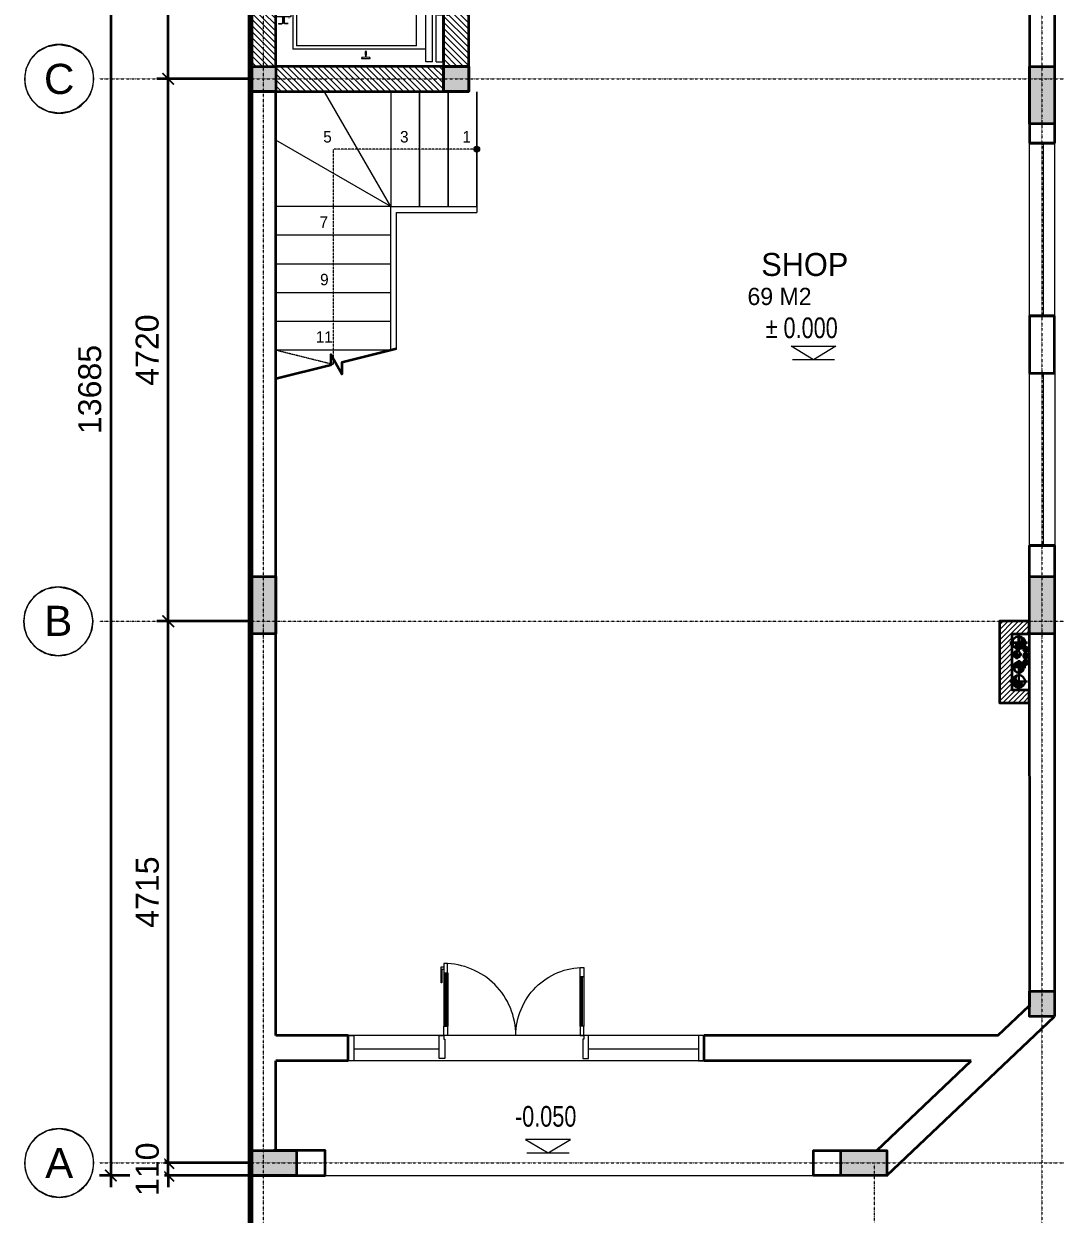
# Model space of a CAD drawing. Header units: millimetres. Extents: x -127141 to 682685, y -1234500 to 49778.
# Drawn here: x 218724 to 227703, y -278521 to -268160 of the extents above; entities that cross this region are included whole.
import ezdxf
from ezdxf.enums import TextEntityAlignment as Align

# ---------------------------------------------------------------- set-up
doc = ezdxf.new("R2010")
doc.units = ezdxf.units.MM
doc.header["$MEASUREMENT"] = 0
doc.set_wipeout_variables(frame=1)
for name, pattern in [('$AUDIT_BAD_LTYPE2', [0]), ('CENTER', [3, 1.5, -0.5, 0.5, -0.5]), ('CENTER2', [1.125, 0.75, -0.125, 0.125, -0.125]), ('CONTINOUS', [0]), ('DASHDOT', [1, 0.5, -0.25, 0, -0.25]), ('DIVIDEX22', [1.25, 0.625, -0.25, 0, -0.125, 0, -0.25]), ('HIDDEN', [0.75, 0.5, -0.25]), ('HIDDEN2', [0.1875, 0.125, -0.0625]), ('PHANTOM2', [1.25, 0.625, -0.125, 0.125, -0.125, 0.125, -0.125]), ('PHANTOM3', [1.5, 0.625, -0.125, 0.125, -0.125, 0.125, -0.125, 0.125, -0.125])]:
    doc.linetypes.add(name, pattern=pattern)
for name, color, linetype, lineweight in [('-CONCRETE', 1, 'Continuous', 35), ('-DOOR', 137, 'Continuous', 9), ('-HATCH', 8, 'Continuous', 5), ('-KH', 143, 'Continuous', 13), ('-LINE1', 7, 'Continuous', 18), ('-LINE2', 252, 'Continuous', 9), ('-TEXT', 7, 'Continuous', 15), ('-WALL', 4, 'Continuous', 35), ('A-COT VACH', 2, 'Continuous', 35), ('A-DIM', 251, 'Continuous', 15), ('A-HATCH', 251, 'Continuous', 5), ('A-KY HIEU', 34, 'Continuous', 20), ('A-NET THAY', 125, 'Continuous', 18), ('A-TRUC', 251, 'DASHDOT', 5), ('A-TUONG', 7, 'Continuous', 35), ('N1.1-CN', 4, 'CONTINOUS', 35), ('N1.3-TN', 6, 'CENTER2', 35), ('N1.4-TP', 4, 'PHANTOM2', 35), ('N1.5-TH', 2, 'PHANTOM3', 30), ('N1.6-NM', 3, 'DIVIDEX22', 30), ('N4--1-OTHER1', 143, 'CONTINOUS', 15), ('N4-OTHER1', 143, 'CONTINOUS', 15), ('TEXT25', 2, 'Continuous', 13)]:
    doc.layers.add(name, color=color, linetype=linetype, lineweight=lineweight)
doc.layers.add('-RANH GIOI LO DAT', color=12, linetype='Continuous')
doc.layers.add('APOLIC', color=7, linetype='Continuous')
doc.layers.add('LUOI GIONG', color=160, linetype='Continuous', plot=False)
doc.styles.add('1', font='arial.ttf')
doc.styles.add('A1-arial', font='arial.ttf', dxfattribs={"width": 0.8})
doc.styles.get("Standard").update_dxf_attribs({"font": 'arial.ttf'})
doc.styles.add('SVN_AVO_thuong', font='')
doc.styles.add('T1', font='', dxfattribs={"height": 200})
doc.styles.get('SVN_AVO_thuong').set_extended_font_data('SVN-Avo')
doc.styles.get('T1').set_extended_font_data('VNgeometric Light')
doc.dimstyles.new('DIM_LAYOUT A2-A3', dxfattribs={"dimscale": 0, "dimtxt": 2, "dimasz": 1, "dimexe": 1, "dimexo": 0, "dimgap": 0.8, "dimtad": 1, "dimdec": 0, "dimlfac": -1, "dimzin": 0, "dimdsep": 46, "dimtxsty": 'Standard', "dimblk": 'ARCHTICK', "dimcen": 1, "dimdle": 1, "dimclrd": 256, "dimclre": 256, "dimclrt": 7, "dimadec": 0, "dimazin": 0, "dimtfac": 1, "dimtdec": 0, "dimtix": 1, "dimtofl": 0, "dimtmove": 2, "dimatfit": 3, "dimldrblk": 'ARCHTICK', "dimfxl": 1, "dimtfill": 1, "dimtolj": 1, "dimtzin": 0, "dimarcsym": 0})

# ---------------------------------------------------------------- blocks, each defined once
blk = doc.blocks.new('X-5M-DH-2-CORE$0$A$C75E80C28')
at = {"layer": '-LINE2', "linetype": 'Continuous', "ltscale": 2}
for p, q in [((-510, -22), (-510, -51)), ((-507, -22), (-510, -22)), ((-510, -109), (-510, -79)), ((-507, -22), (-507, -51)), ((-507, -109), (-507, -79)), ((-456, -57), (-501, -57)), ((-456, -60), (-501, -60)), ((-456, -70), (-501, -70)), ((-456, -73), (-501, -73)), ((-453, -63), (-453, -67)), ((-450, -63), (-450, -67)), ((450, -63), (450, -67)), ((453, -63), (453, -67)), ((456, -57), (501, -57)), ((456, -60), (501, -60)), ((456, -70), (501, -70)), ((456, -73), (501, -73)), ((507, -22), (510, -22)), ((507, -22), (507, -51)), ((507, -109), (507, -79)), ((510, -22), (510, -51)), ((510, -109), (510, -79)), ((-731, -149), (731, -149)), ((-731, -1305), (-731, -149)), ((-700, -179), (700, -179)), ((-700, -1225), (-700, -179)), ((-557, -112), (-560, -112)), ((457, -112), (460, -112)), ((700, -1225), (700, -179)), ((731, -1305), (731, -149)), ((-700, -1225), (-400, -1225)), ((-400, -1305), (-400, -1225)), ((700, -1225), (400, -1225)), ((400, -1305), (400, -1225)), ((840, -1305), (-840, -1305)), ((-840, -1365), (-840, -1305)), ((425, -1309), (-425, -1309)), ((-425, -1343), (-425, -1309)), ((425, -1343), (-425, -1343)), ((0, -1309), (0, -1343)), ((425, -1343), (425, -1309)), ((840, -1365), (840, -1305)), ((840, -1365), (-840, -1365)), ((840, -1395), (-840, -1395)), ((-840, -1395), (-840, -1455)), ((-435, -1450), (-435, -1460)), ((-435, -1450), (-400, -1450)), ((430, -1406), (-430, -1406)), ((-430, -1406), (-430, -1446)), ((430, -1446), (-430, -1446)), ((400, -1450), (-400, -1450)), ((-400, -1450), (-400, -1500)), ((0, -1406), (0, -1446)), ((400, -1450), (400, -1500)), ((435, -1450), (400, -1450)), ((430, -1406), (430, -1446)), ((435, -1450), (435, -1460)), ((840, -1395), (840, -1455)), ((-840, -1455), (-435, -1455)), ((-435, -1460), (-425, -1460)), ((-435, -1490), (-435, -1500)), ((-435, -1490), (-425, -1490)), ((-435, -1500), (-400, -1500)), ((-433, -1452), (-433, -1458)), ((-433, -1452), (-402, -1452)), ((-433, -1458), (-425, -1458)), ((-433, -1492), (-433, -1498)), ((-433, -1492), (-425, -1492)), ((-433, -1498), (-402, -1498)), ((-425, -1458), (-425, -1460)), ((-425, -1490), (-425, -1492)), ((-402, -1452), (-402, -1498)), ((435, -1500), (400, -1500)), ((402, -1452), (402, -1498)), ((433, -1452), (402, -1452)), ((433, -1498), (402, -1498)), ((433, -1458), (425, -1458)), ((425, -1458), (425, -1460)), ((435, -1460), (425, -1460)), ((425, -1490), (425, -1492)), ((435, -1490), (425, -1490)), ((433, -1492), (425, -1492)), ((433, -1452), (433, -1458)), ((433, -1492), (433, -1498)), ((840, -1455), (435, -1455)), ((435, -1490), (435, -1500))]:
    blk.add_line(p, q, dxfattribs=at)
for points in [[(-450, 0), (-450, -130), (450, -130), (450, 0)], [(-200, -29), (200, -29), (200, -101), (-200, -101)], [(-36, -584), (36, -584), (36, -984), (-36, -984)]]:
    blk.add_lwpolyline(points, close=True, dxfattribs=at)
for points in [[(-780, -789), (-751, -789, 0.414214), (-750, -788), (-750, -784), (-750, -780, 0.414214), (-751, -779), (-780, -779, -0.256978), (-784, -782), (-798, -782, -0.414214), (-801, -779), (-804, -749, 0.414214), (-807, -746), (-812, -746), (-812, -784), (-812, -821), (-807, -821, 0.414214), (-804, -818), (-801, -789, -0.414214), (-798, -786), (-784, -786, -0.256978), (-780, -789)], [(780, -789), (751, -789, -0.414214), (750, -788), (750, -784), (750, -780, -0.414214), (751, -779), (780, -779, 0.256978), (784, -782), (798, -782, 0.414214), (801, -779), (804, -749, -0.414214), (807, -746), (812, -746), (812, -784), (812, -821), (807, -821, -0.414214), (804, -818), (801, -789, 0.414214), (798, -786), (784, -786, 0.256978), (780, -789)]]:
    blk.add_lwpolyline(points, format="xyb", dxfattribs=at)
for centre, radius, start, end in [((-501, -51), 9.4, 180, 270), ((-501, -79), 9.4, 90, 180), ((-501, -51), 6.2, 180, 270), ((-501, -79), 6.2, 90, 180), ((-456, -63), 6.2, 0, 90), ((-456, -63), 3, 0, 90), ((-456, -67), 6.2, 270, 0), ((-456, -67), 3, 270, 0), ((456, -63), 6.2, 90, 180), ((456, -67), 6.2, 180, 270), ((456, -63), 3, 90, 180), ((456, -67), 3, 180, 270), ((501, -51), 6.2, 270, 0), ((501, -51), 9.4, 270, 0), ((501, -79), 9.4, 0, 90), ((501, -79), 6.2, 0, 90)]:
    blk.add_arc(centre, radius, start, end, dxfattribs=at)
blk = doc.blocks.new('A$C5C575821')
at = {"layer": '-CONCRETE'}
h = blk.add_hatch(color=256, dxfattribs=at)
h.dxf.hatch_style = 1
h.paths.add_polyline_path([(0, 220), (0, 0), (220, 0), (220, 220)])
blk.add_lwpolyline([(0, 0), (220, 0), (220, 220), (0, 220)], close=True, dxfattribs=at)
blk = doc.blocks.new('A$C3F71457E')
at = {"layer": 'A-HATCH'}
h = blk.add_hatch(dxfattribs=at)
h.set_pattern_fill('ANSI31', color=256, scale=300)
h.paths.add_polyline_path([(200, 380), (-20, 380), (-20, -98), (18, -98), (18, -67), (12, -67), (12, -75), (10, -75), (10, -65), (20, -65), (20, -100), (200, -100)])
h.paths.add_polyline_path([(-20, 600), (-1480, 600), (-1480, 380), (-20, 380)])
h.paths.add_polyline_path([(-1480, 380), (-1700, 380), (-1700, -1380), (-1480, -1380)])
h.paths.add_polyline_path([(-20, -1380), (-1480, -1380), (-1480, -1600), (-20, -1600)])
h.paths.add_polyline_path([(200, -900), (20, -900), (20, -935), (10, -935), (10, -925), (12, -925), (12, -933), (18, -933), (18, -902), (-20, -902), (-20, -1380), (-20, -1380), (200, -1380)])
at = {"layer": '-CONCRETE'}
blk.add_lwpolyline([(-20, -100), (-20, 380), (-1480, 380), (-1480, -1380), (-20, -1380), (-20, -900), (200, -900), (200, -1600), (-1700, -1600), (-1700, 600), (200, 600), (200, -100), (-20, -100)], dxfattribs=at)
at = {"layer": '-LINE1'}
blk.add_line((-20, -900), (-20, -100), dxfattribs=at)
at = {"layer": '-WALL'}
for p in [(-1700, 380), (-20, 380), (-1700, -1600), (-20, -1600)]:
    blk.add_blockref('A$C5C575821', p, dxfattribs=at)
at = {"color": 2, "rotation": 90}
blk.add_blockref('X-5M-DH-2-CORE$0$A$C75E80C28', (-1480, -500), dxfattribs=at)
blk = doc.blocks.new('*U89')
for points in [[(50, 670), (90, 670), (90, 770), (50, 770), (50, 670)], [(50, 673), (50, 100)], [(1549, 629), (1509, 629), (1509, 729), (1549, 729), (1549, 629)], [(1549, 632), (1549, 100)], [(50, 100), (90, 100), (90, 0), (50, 0), (50, 100)], [(1549, 100), (1509, 100), (1509, 0), (1549, 0), (1549, 100)]]:
    blk.add_lwpolyline(points)
at = {"ltscale": 0.3}
for points in [[(820, 0, 0.414214), (50, 770, 0.414214)], [(820, 0, -0.414214), (1549, 729, -0.414214)]]:
    blk.add_lwpolyline(points, format="xyb", dxfattribs=at)
for points in [[(22, 564), (22, 734), (50, 734), (50, 706), (27, 706), (27, 564)], [(0, 0), (50, 0), (50, -40), (60, -40), (60, -246), (0, -246)], [(1599, 0), (1549, 0), (1549, -40), (1539, -40), (1539, -246), (1599, -246)]]:
    blk.add_lwpolyline(points, close=True)
at = {"layer": 'APOLIC', "linetype": '$AUDIT_BAD_LTYPE2'}
for p, q in [((70, 100), (70, 670)), ((90, 670), (90, 100)), ((1509, 629), (1509, 100)), ((1529, 100), (1529, 629))]:
    blk.add_line(p, q, dxfattribs=at)
blk = doc.blocks.new('_ArchTick')
at = {"color": 0, "linetype": 'ByBlock', "const_width": 0.15}
blk.add_lwpolyline([(-0.5, -0.5), (0.5, 0.5)], dxfattribs=at)
blk = doc.blocks.new('*D2489')
at = {"layer": 'A-DIM', "lineweight": -2, "transparency": 16777216}
for p, q in [((1257, 13644), (1257, 17874)), ((1998, 17774), (1157, 17774)), ((1998, 13744), (1157, 13744))]:
    blk.add_line(p, q, dxfattribs=at)
at = {"layer": 'Defpoints', "color": 0, "transparency": 16777216}
for p in [(1257, 17774), (1998, 17774, 0), (1998, 13744, 0)]:
    blk.add_point(p, dxfattribs=at)
at = {"layer": 'A-DIM', "lineweight": -2, "transparency": 16777216, "xscale": 100, "yscale": 100, "zscale": 100}
for p, rotation in [((1257, 17774), 90), ((1257, 13744), 270)]:
    blk.add_blockref('_ArchTick', p, dxfattribs=dict(at, rotation=rotation))
at = {"layer": 'A-DIM', "color": 7, "transparency": 16777216, "insert": (1075, 15759), "char_height": 200, "attachment_point": 5, "rotation": 90, "bg_fill": 3, "box_fill_scale": 1.25, "bg_fill_color": 256, "bg_fill_true_color": 13158600, "bg_fill_transparency": 0}
blk.add_mtext('\\A1;4030', dxfattribs=at)
blk = doc.blocks.new('*D2494')
at = {"layer": 'A-DIM', "lineweight": -2, "transparency": 16777216}
for p, q in [((1258, 4209), (1258, 9124)), ((1998, 9024), (1158, 9024)), ((1974, 4309), (1158, 4309))]:
    blk.add_line(p, q, dxfattribs=at)
at = {"layer": 'Defpoints', "color": 0, "transparency": 16777216}
for p in [(1258, 9024), (1998, 9024, 0), (1974, 4309, 0)]:
    blk.add_point(p, dxfattribs=at)
at = {"layer": 'A-DIM', "lineweight": -2, "transparency": 16777216, "xscale": 100, "yscale": 100, "zscale": 100}
for p, rotation in [((1258, 9024), 90), ((1258, 4309), 270)]:
    blk.add_blockref('_ArchTick', p, dxfattribs=dict(at, rotation=rotation))
at = {"layer": 'A-DIM', "color": 7, "transparency": 16777216, "insert": (1076, 6666), "char_height": 200, "attachment_point": 5, "rotation": 90, "bg_fill": 3, "box_fill_scale": 1.25, "bg_fill_color": 256, "bg_fill_true_color": 13158600, "bg_fill_transparency": 0}
blk.add_mtext('\\A1;4715', dxfattribs=at)
blk = doc.blocks.new('*D2495')
at = {"layer": 'A-DIM', "lineweight": -2, "transparency": 16777216}
for p, q in [((1257, 8924), (1257, 13844)), ((1998, 13744), (1157, 13744)), ((1998, 9024), (1157, 9024))]:
    blk.add_line(p, q, dxfattribs=at)
at = {"layer": 'Defpoints', "color": 0, "transparency": 16777216}
for p in [(1257, 13744), (1998, 13744, 0), (1998, 9024, 0)]:
    blk.add_point(p, dxfattribs=at)
at = {"layer": 'A-DIM', "lineweight": -2, "transparency": 16777216, "xscale": 100, "yscale": 100, "zscale": 100}
for p, rotation in [((1257, 13744), 90), ((1257, 9024), 270)]:
    blk.add_blockref('_ArchTick', p, dxfattribs=dict(at, rotation=rotation))
at = {"layer": 'A-DIM', "color": 7, "transparency": 16777216, "insert": (1075, 11384), "char_height": 200, "attachment_point": 5, "rotation": 90, "bg_fill": 3, "box_fill_scale": 1.25, "bg_fill_color": 256, "bg_fill_true_color": 13158600, "bg_fill_transparency": 0}
blk.add_mtext('\\A1;4720', dxfattribs=at)
blk = doc.blocks.new('*D2501')
at = {"layer": 'A-DIM', "lineweight": -2, "transparency": 16777216}
for p, q in [((758, 17984), (758, 4099)), ((1977, 17884), (658, 17884)), ((1977, 4199), (658, 4199))]:
    blk.add_line(p, q, dxfattribs=at)
at = {"layer": 'Defpoints', "color": 0, "transparency": 16777216}
for p in [(1977, 17884, 0), (758, 4199), (1977, 4199, 0)]:
    blk.add_point(p, dxfattribs=at)
at = {"layer": 'A-DIM', "lineweight": -2, "transparency": 16777216, "xscale": 100, "yscale": 100, "zscale": 100}
for p, rotation in [((758, 17884), 90), ((758, 4199), 270)]:
    blk.add_blockref('_ArchTick', p, dxfattribs=dict(at, rotation=rotation))
at = {"layer": 'A-DIM', "color": 7, "transparency": 16777216, "insert": (575, 11041), "char_height": 200, "attachment_point": 5, "rotation": 90, "bg_fill": 3, "box_fill_scale": 1.25, "bg_fill_color": 256, "bg_fill_true_color": 13158600, "bg_fill_transparency": 0}
blk.add_mtext('\\A1;13685', dxfattribs=at)
blk = doc.blocks.new('*D2502')
at = {"layer": 'A-DIM', "lineweight": -2, "transparency": 16777216}
for p, q in [((1258, 4309), (1258, 4409)), ((1977, 4309), (1158, 4309)), ((1977, 4199), (1158, 4199)), ((1258, 4199), (1258, 4099))]:
    blk.add_line(p, q, dxfattribs=at)
at = {"layer": 'Defpoints', "color": 0, "transparency": 16777216}
for p in [(1977, 4309, 0), (1977, 4199, 0)]:
    blk.add_point(p, dxfattribs=at)
at = {"layer": 'A-DIM', "lineweight": -2, "transparency": 16777216, "xscale": 100, "yscale": 100, "zscale": 100}
for p, rotation in [((1258, 4309), 270), ((1258, 4199), 90)]:
    blk.add_blockref('_ArchTick', p, dxfattribs=dict(at, rotation=rotation))
at = {"layer": 'A-DIM', "color": 7, "transparency": 16777216, "insert": (1076, 4254), "char_height": 200, "attachment_point": 5, "rotation": 90, "bg_fill": 3, "box_fill_scale": 1.25, "bg_fill_color": 256, "bg_fill_true_color": 13158600, "bg_fill_transparency": 0}
blk.add_mtext('\\A1;110', dxfattribs=at)
at = {"layer": 'Defpoints', "color": 0, "transparency": 16777216}
blk.add_point((1258, 4309), dxfattribs=at)
blk = doc.blocks.new('Tag - Metric')
blk.add_lwpolyline([(0, 3.44), (-1.1, 3.26), (-2.06, 2.76), (-2.71, 2.12), (-3.13, 1.43), (-3.37, 0.73), (-3.44, 0), (-3.3, -0.99), (-2.83, -1.96), (-2.11, -2.72), (-1.16, -3.24), (0, -3.44), (1.28, -3.19), (2.29, -2.57), (2.96, -1.75), (3.33, -0.88), (3.44, 0), (3.34, 0.84), (3.08, 1.53), (2.65, 2.2), (1.84, 2.91), (1.07, 3.27), (0, 3.44)], close=True)
blk.add_circle((0, 0), 3.44)
at = {"style": 'A1-arial', "flags": 8}
blk.add_attdef('1', text='', height=3, dxfattribs=at).set_placement((0, 0), align=Align.MIDDLE_CENTER)
blk = doc.blocks.new('cot 220')
at = {"layer": 'A-COT VACH'}
h = blk.add_hatch(color=251, dxfattribs=at)
h.dxf.hatch_style = 1
h.paths.add_polyline_path([(110, 110), (-110, 110), (-110, -110), (110, -110)])
blk.add_lwpolyline([(-110, -110), (110, -110), (110, 110), (-110, 110)], close=True, dxfattribs=at)
blk = doc.blocks.new('N-ONGDUNG')
at = {"layer": 'N4-OTHER1', "ltscale": 10}
h = blk.add_hatch(dxfattribs=at)
h.set_pattern_fill('ANSI31', color=256, scale=36, angle=-90, style=0)
h.set_pattern_definition([(315, (39548.85, 159241.4585), (3.18198052, 3.18198052), [])])
h.paths.add_polyline_path([(0, 45, -0.414214), (45, 0), (0, 0)])
h.paths.add_polyline_path([(-45, 0, -0.414214), (0, 45), (0, 0, 1)])
h.paths.add_polyline_path([(0, 0), (45, 0, -1)])
at = {"linetype": 'Continuous', "ltscale": 10}
for p, q in [((63, 0), (-63, 0)), ((0, 63), (0, -63))]:
    blk.add_line(p, q, dxfattribs=at)
blk.add_circle((0, 0), 45, dxfattribs=at)
for centre, start, end in [((-22.5, 0), 0, 180), ((22.5, 0), 180, 0)]:
    blk.add_arc(centre, 22.5, start, end, dxfattribs=at)
blk = doc.blocks.new('A$C842e9b4b')
at = {"layer": 'A-HATCH'}
h = blk.add_hatch(dxfattribs=at)
h.set_pattern_fill('ANSI31', color=256, scale=250, angle=180)
h.set_pattern_definition([(225, (574055.09, -623188), (22.0970869, -22.0970869), [])])
h.paths.add_polyline_path([(600, 260), (710, 260), (710, 0), (0, 0), (0, 260), (110, 260), (110, 110), (600, 110)])
at = {"layer": 'A-NET THAY'}
blk.add_line((600, 260), (110, 260, 0), dxfattribs=at)
at = {"layer": 'A-TUONG', "elevation": 0}
blk.add_lwpolyline([(600, 260), (710, 260), (710, 0), (0, 0), (0, 260), (110, 260), (110, 260), (110, 110), (600, 110), (600, 260)], dxfattribs=at)
at = {"layer": 'N4--1-OTHER1', "color": 1}
blk.add_lwpolyline([(110, 110), (110, 260), (600, 260), (600, 110)], close=True, dxfattribs=at)
at = {"layer": 'N1.1-CN', "xscale": 0.4444444444444445, "yscale": 0.4444444444444445, "zscale": 0.4444444444444445, "rotation": 180}
for p in [(352, 228), (408, 228), (464, 228)]:
    blk.add_blockref('N-ONGDUNG', p, dxfattribs=at)
at = {"layer": 'N1.3-TN'}
blk.add_blockref('N-ONGDUNG', (309, 168), dxfattribs=at)
at = {"layer": 'N1.4-TP', "xscale": -1.222222222222222, "yscale": 1.222222222222222, "zscale": 1.222222222222222}
blk.add_blockref('N-ONGDUNG', (522, 168), dxfattribs=at)
at = {"layer": 'N1.5-TH', "xscale": 0.6666666666666666, "yscale": 0.6666666666666666, "zscale": 0.6666666666666666, "rotation": 180}
blk.add_blockref('N-ONGDUNG', (420, 152), dxfattribs=at)
at = {"layer": 'N1.6-NM', "xscale": 1.222222222222222, "yscale": 1.222222222222222, "zscale": 1.222222222222222, "rotation": 180}
blk.add_blockref('N-ONGDUNG', (185, 168), dxfattribs=at)
blk = doc.blocks.new('A$C435fd1c9')
at = {"layer": 'A-COT VACH'}
h = blk.add_hatch(color=251, dxfattribs=at)
h.dxf.hatch_style = 1
h.paths.add_polyline_path([(8754, 13353.6), (8974, 13353.6), (8974, 13853.6), (8754, 13853.6)])
h = blk.add_hatch(color=251, dxfattribs=at)
h.dxf.hatch_style = 1
h.paths.add_polyline_path([(8754, 8914.6), (8974, 8914.6), (8974, 9414.6), (8754, 9414.6)])
h = blk.add_hatch(color=251, dxfattribs=at)
h.dxf.hatch_style = 1
h.paths.add_polyline_path([(7514, 4198.7), (7514, 4418.7), (7114, 4418.7), (7114, 4198.7)])
at = {"layer": 'A-COT VACH', "elevation": 0}
for points in [[(8974, 13353.6), (8754, 13353.6), (8754, 13853.6), (8974, 13853.6)], [(8974, 8914.6), (8754, 8914.6), (8754, 9414.6), (8974, 9414.6)], [(7514, 4198.7), (7114, 4198.7), (7114, 4418.7), (7514, 4418.7)]]:
    blk.add_lwpolyline(points, close=True, dxfattribs=at)
at = {"layer": 'A-TRUC', "ltscale": 3, "elevation": 0}
for points in [[(2083.9, 20484.1), (2083.9, 867.1)], [(8863.9, 20484.1), (8863.9, 867.1)], [(7404, 4308.7), (7404, 1058.8)]]:
    blk.add_lwpolyline(points, dxfattribs=at)
at = {"layer": 'A-TRUC', "linetype": 'CENTER', "ltscale": 3, "elevation": 0}
blk.add_lwpolyline([(8864.2, 5632.2), (8864.2, 5632.2)], dxfattribs=at)
at = {"layer": 'A-COT VACH'}
blk.add_blockref('cot 220', (3763.9, 13743.6, 0), dxfattribs=at)
at = {"layer": 'A-COT VACH', "xscale": -1}
blk.add_blockref('cot 220', (8864.2, 5694.6, 0), dxfattribs=at)
at = {"layer": 'A-DIM'}
for base, p1, p2, picture, middle in [((1257.4, 17773.6, 0), (1997.8, 13743.6, 0), (1997.8, 17773.6), '*D2489', (1075.3, 15758.6, 0)), ((1257.6, 9023.6, 0), (1974, 4308.7, 0), (1997.8, 9023.6, 0), '*D2494', (1075.5, 6666.1, 0))]:
    dim = blk.add_linear_dim(base=base, p1=p1, p2=p2, angle=270, dimstyle='DIM_LAYOUT A2-A3', override={"dimscale": 100}, dxfattribs=at)
    dim.commit()
    dim.dimension.update_dxf_attribs({"geometry": picture, "text_midpoint": middle})
dim = blk.add_linear_dim(base=(1257.4, 13743.6, 0), p1=(1997.8, 9023.6, 0), p2=(1997.8, 13743.6, 0), angle=270, dimstyle='DIM_LAYOUT A2-A3', override={"dimscale": 100}, dxfattribs=at)
dim.commit()
dim.dimension.update_dxf_attribs({"geometry": '*D2495', "text_midpoint": (1075.3, 11383.6, 0)})
dim = blk.add_linear_dim(base=(757.6, 4198.7, 0), p1=(1976.6, 17883.6, 0), p2=(1976.8, 4198.7, 0), angle=90, dimstyle='DIM_LAYOUT A2-A3', override={"dimscale": 100}, dxfattribs=at)
dim.commit()
dim.dimension.update_dxf_attribs({"geometry": '*D2501', "text_midpoint": (575.4, 11041.1, 0)})
at = {"layer": 'A-COT VACH'}
h = blk.add_hatch(color=251, dxfattribs=at)
h.dxf.hatch_style = 1
h.paths.add_polyline_path([(1973.9, 8914.5), (2193.9, 8914.5), (2193.9, 9414.5), (1973.9, 9414.5)])
at = {"layer": 'A-COT VACH', "elevation": 0}
blk.add_lwpolyline([(2193.9, 8914.5), (1973.9, 8914.5), (1973.9, 9414.5), (2193.9, 9414.5)], close=True, dxfattribs=at)
at = {"layer": 'A-TRUC', "ltscale": 3}
blk.add_line((655.4, 9023.6), (14202.7, 9023.6, 0), dxfattribs=at)
at = {"layer": 'A-COT VACH', "xscale": -1}
blk.add_blockref('cot 220', (2083.9, 13743.6, 0), dxfattribs=at)
at = {"layer": 'A-KY HIEU'}
ref = blk.add_blockref('Tag - Metric', (308, 13745.4, 0), dxfattribs=dict(at, xscale=-87.13796474971016, yscale=87.13796474971016, zscale=87.13796474971016, rotation=180))
ref.add_attrib('DETAIL#', 'C', dxfattribs={"layer": '0', "height": 262.5, "style": 'A1-arial'}).set_placement((308, 13744.3, 0), align=Align.MIDDLE_CENTER)
ref = blk.add_blockref('Tag - Metric', (300, 9023.6, 0), dxfattribs=dict(at, xscale=-87.13796474971016, yscale=87.13796474971016, zscale=87.13796474971016, rotation=180))
ref.add_attrib('DETAIL#', 'B', dxfattribs={"layer": '0', "height": 262.5, "style": 'A1-arial'}).set_placement((300, 9027.2, 0), align=Align.MIDDLE_CENTER)
ref = blk.add_blockref('Tag - Metric', (308.2, 4308.7, 0), dxfattribs=dict(at, xscale=-87.13796474971016, yscale=87.13796474971016, zscale=87.13796474971016, rotation=180))
ref.add_attrib('DETAIL#', 'A', dxfattribs={"layer": '0', "height": 262.5, "style": 'A1-arial'}).set_placement((308.2, 4308.7, 0), align=Align.MIDDLE_CENTER)
at = {"layer": 'A-DIM'}
dim = blk.add_linear_dim(base=(1257.6, 4308.7, 0), p1=(1976.8, 4198.7, 0), p2=(1976.8, 4308.7, 0), angle=90, dimstyle='DIM_LAYOUT A2-A3', override={"dimscale": 100}, dxfattribs=at)
dim.commit()
dim.dimension.update_dxf_attribs({"geometry": '*D2502', "text_midpoint": (1075.5, 4253.7, 0)})
at = {"layer": 'A-COT VACH'}
h = blk.add_hatch(color=251, dxfattribs=at)
h.dxf.hatch_style = 1
h.paths.add_polyline_path([(2374, 4198.7), (2374, 4418.7), (1974, 4418.7), (1974, 4198.7)])
at = {"layer": 'A-COT VACH', "elevation": 0}
blk.add_lwpolyline([(2374, 4198.7), (1974, 4198.7), (1974, 4418.7), (2374, 4418.7)], close=True, dxfattribs=at)
at = {"layer": 'A-TRUC', "ltscale": 3}
for p, q in [((655.4, 13743.6), (14202.7, 13743.6, 0)), ((655.6, 4308.7, 0), (14202.9, 4308.7, 0))]:
    blk.add_line(p, q, dxfattribs=at)

msp = doc.modelspace()

# ---------------------------------------------------------------- hatches: boundary and pattern name
at = {"layer": '-HATCH', "true_color": 0x8c8896}
h = msp.add_hatch(color=252, dxfattribs=at)
h.dxf.hatch_style = 1
edge = h.paths.add_edge_path()
edge.add_arc((222666.9, -269250.7), 24.6, 0, 360)

# ---------------------------------------------------------------- linework, layer by layer
at = {"layer": '-DOOR'}
for p, q in [((227598, -269199.8), (227597.9, -270700.1)), ((227478.3, -271199.8), (227478.3, -270699.8)), ((227697.9, -271199.8), (227697.9, -270699.8)), ((227597.8, -271200.1), (227597.7, -272699.8)), ((224647.5, -276964.9), (221547.5, -276964.9)), ((222340.3, -277084.9), (221597.5, -277084.9)), ((224597.5, -277084.9), (223640.3, -277084.9)), ((224647.5, -277184.9), (221547.5, -277184.9))]:
    msp.add_line(p, q, dxfattribs=at)
for points in [[(227478, -272699.8), (227477.8, -269199.8), (227697.8, -269199.8), (227698, -272699.8)], [(221597.5, -277184.9), (221547.5, -277184.9), (221547.5, -276964.9), (221597.5, -276964.9)], [(224597.5, -277184.9), (224647.5, -277184.9), (224647.5, -276964.9), (224597.5, -276964.9)]]:
    msp.add_lwpolyline(points, close=True, dxfattribs=at)
at = {"layer": '-KH', "linetype": 'HIDDEN2', "ltscale": 5}
msp.add_line((221417.4, -271125.7), (220917.3, -271000.7), dxfattribs=at)
at = {"layer": '-KH'}
for p, q in [((225782.6, -271083.6), (225414.6, -271083.6)), ((223103.7, -277987.8), (223471.8, -277987.8))]:
    msp.add_line(p, q, dxfattribs=at)
at = {"layer": '-KH', "linetype": 'HIDDEN2', "ltscale": 5}
msp.add_lwpolyline([(222666.9, -269250.7), (221417.4, -269250.7), (221417.4, -271125.7)], dxfattribs=at)
at = {"layer": '-KH'}
for points in [[(225403.5, -270965.8), (225793.8, -270965.8), (225598.6, -271083.6)], [(223482.9, -277870), (223092.6, -277870), (223287.7, -277987.8)]]:
    msp.add_lwpolyline(points, close=True, dxfattribs=at)
msp.add_circle((222666.9, -269250.7), 24.6, dxfattribs=at)
for points in [[(225598.6, -271083.6), (225598.6, -270965.8), (225403.5, -270965.8), (225598.6, -271083.6)], [(223287.7, -277987.8), (223287.7, -277870), (223482.9, -277870), (223287.7, -277987.8)]]:
    msp.add_solid(points, dxfattribs=at)
at = {"layer": '-LINE1'}
for p, q in [((221917.4, -269750.7), (221340, -268750.7)), ((221917.4, -268750.7), (221917.4, -269750.7)), ((222167.2, -269750.7), (222167.2, -268750.7)), ((222167.2, -268750.7), (222167.2, -269750.7)), ((222417.1, -269750.7), (222417.1, -268750.7)), ((222417.1, -268750.7), (222417.1, -269750.7)), ((222666.9, -269750.7), (222666.9, -268750.7)), ((222666.9, -268750.7), (222666.9, -269800.7)), ((221917.4, -269750.7), (220917.4, -269173.3)), ((221917.4, -271000.7), (221917.4, -269750.7)), ((221917.4, -269750.7), (222666.9, -269750.7)), ((221967.4, -270988.2), (221967.4, -269800.7)), ((221967.4, -269800.7), (222666.9, -269800.7))]:
    msp.add_line(p, q, dxfattribs=at)
at = {"layer": '-LINE1', "lineweight": 18}
for p, q in [((221917.4, -269750.7), (220917.3, -269750.7)), ((221917.4, -270000.7), (220917.3, -270000.7)), ((221917.4, -270250.7), (220917.3, -270250.7)), ((221917.4, -270500.7), (220917.3, -270500.7)), ((221917.4, -270750.7), (220917.3, -270750.7)), ((221917.4, -271000.7), (220917.3, -271000.7)), ((220917.4, -271250.7), (220917.3, -271250.7))]:
    msp.add_line(p, q, dxfattribs=at)
at = {"layer": '-LINE2'}
msp.add_line((224647.5, -277184.9), (221547.5, -277184.9), dxfattribs=at)
msp.add_lwpolyline([(221347.9, -278184.9), (225597, -278185)], dxfattribs=at)
at = {"layer": '-RANH GIOI LO DAT', "linetype": 'HIDDEN', "ltscale": 10, "const_width": 50}
msp.add_lwpolyline([(220697.5, -262500), (220697.5, -280920.9), (226703, -281204.5), (231697.5, -276440.4), (231697.5, -262500)], close=True, dxfattribs=at)
at = {"layer": '-WALL'}
for p, q in [((220697.5, -278518.3), (220697.5, -264500)), ((227477.7, -267400), (227477.5, -269199.8)), ((227697.7, -267400), (227697.5, -269199.8)), ((220917.5, -276964.9), (220917.5, -268750.2)), ((227697.5, -269199.8), (227477.5, -269199.8)), ((227478.2, -269199.8), (227697.8, -269199.8)), ((227477.1, -272699.8), (227477.8, -276715)), ((227697.1, -272699.8), (227477.1, -272699.8)), ((227478.3, -272699.8), (227698, -272699.8)), ((227697.1, -272699.8), (227697.8, -276800.6)), ((221547.5, -276964.9), (220917.5, -276964.9)), ((221547.5, -277184.9), (221547.5, -276964.9)), ((227203.4, -276964.9), (224647.5, -276964.9)), ((224647.5, -277184.9), (224647.5, -276964.9)), ((221547.5, -277184.9), (220917.5, -277184.9)), ((220917.5, -277964.9), (220917.5, -277184.9)), ((226971.6, -277184.9), (224647.5, -277184.9))]:
    msp.add_line(p, q, dxfattribs=at)
at = {"layer": '-WALL', "color": 250}
for p, q in [((227477.5, -270700.1), (227697.5, -270700.1)), ((227477.5, -271200.1), (227697.5, -271200.1))]:
    msp.add_line(p, q, dxfattribs=at)
at = {"layer": '-WALL'}
msp.add_lwpolyline([(227697.5, -270700.1), (227477.5, -270700.1), (227477.5, -271200.1), (227697.5, -271200.1)], close=True, dxfattribs=at)
for points in [[(221967.4, -270988.2), (221491, -271107.2), (221491, -271208.5), (221397.7, -271036.8), (221397.7, -271130.6), (220917.3, -271250.7)], [(220697.5, -278184.9), (221347.9, -278184.9), (221347.9, -277964.9), (220897.5, -277964.9)], [(226246.6, -278184.9), (225597, -278184.9), (225597.1, -277964.9), (226046.6, -277964.9)]]:
    msp.add_lwpolyline(points, dxfattribs=at)
at = {"layer": 'LUOI GIONG'}
msp.add_lwpolyline([(220697.5, -287500), (245697.5, -287500), (245697.5, -262500), (220697.5, -262500)], close=True, dxfattribs=at)

# ---------------------------------------------------------------- block references
at = {"layer": '-DOOR', "xscale": 0.8130081300813008, "yscale": 0.8130081300813008, "zscale": 0.8130081300813008}
msp.add_blockref('*U89', (222340.3, -276964.9), dxfattribs=at)
at = {"layer": '-WALL', "xscale": -1, "rotation": 180}
msp.add_blockref('A$C3F71457E', (222397.5, -268150.2), dxfattribs=at)

# ---------------------------------------------------------------- texts
at = {"layer": '-TEXT', "style": 'T1'}
for s, p in [('5', (221330.2, -269193)), ('3', (221999, -269193)), ('1', (222541.5, -269193)), ('7', (221298.2, -269935.5)), ('9', (221303, -270435.5)), ('11', (221264.9, -270935.5))]:
    msp.add_text(s, height=100, rotation=0, dxfattribs=at).set_placement(p)
at = {"layer": '-TEXT', "style": '1', "width": 0.75}
for s, p in [('%%P 0.000', (225181.8, -270895.6)), ('-0.050', (222999.5, -277758.8))]:
    msp.add_text(s, height=179.96, dxfattribs=at).set_placement(p)
at = {"layer": 'TEXT25'}
for s, height, rotation, style, p in [('SHOP', 200, 360, 'SVN_AVO_thuong', (225143.5, -270354.3)), ('69 M2', 150, 0, 'T1', (225023.8, -270607.5))]:
    msp.add_text(s, height=height, rotation=rotation, dxfattribs=dict(at, style=style)).set_placement(p)

# ---------------------------------------------------------------- next in the draw order: block references
at = {"layer": '-WALL'}
msp.add_blockref('A$C435fd1c9', (218723.6, -282383.6, 0), dxfattribs=at)

# ---------------------------------------------------------------- next in the draw order: linework, layer by layer
at = {"layer": '-WALL', "elevation": 0}
for points in [[(227203.4, -276964.9), (227477.8, -276704.5)], [(226237.6, -278184.9), (227697.8, -276799)], [(226149.8, -277964.9), (226971.6, -277184.9)]]:
    msp.add_lwpolyline(points, dxfattribs=at)

# ---------------------------------------------------------------- next in the draw order: block references
at = {"layer": '-WALL', "xscale": -1, "rotation": 270}
msp.add_blockref('A$C842e9b4b', (227217.4, -274069), dxfattribs=at)

doc.saveas('drawing.dxf')
